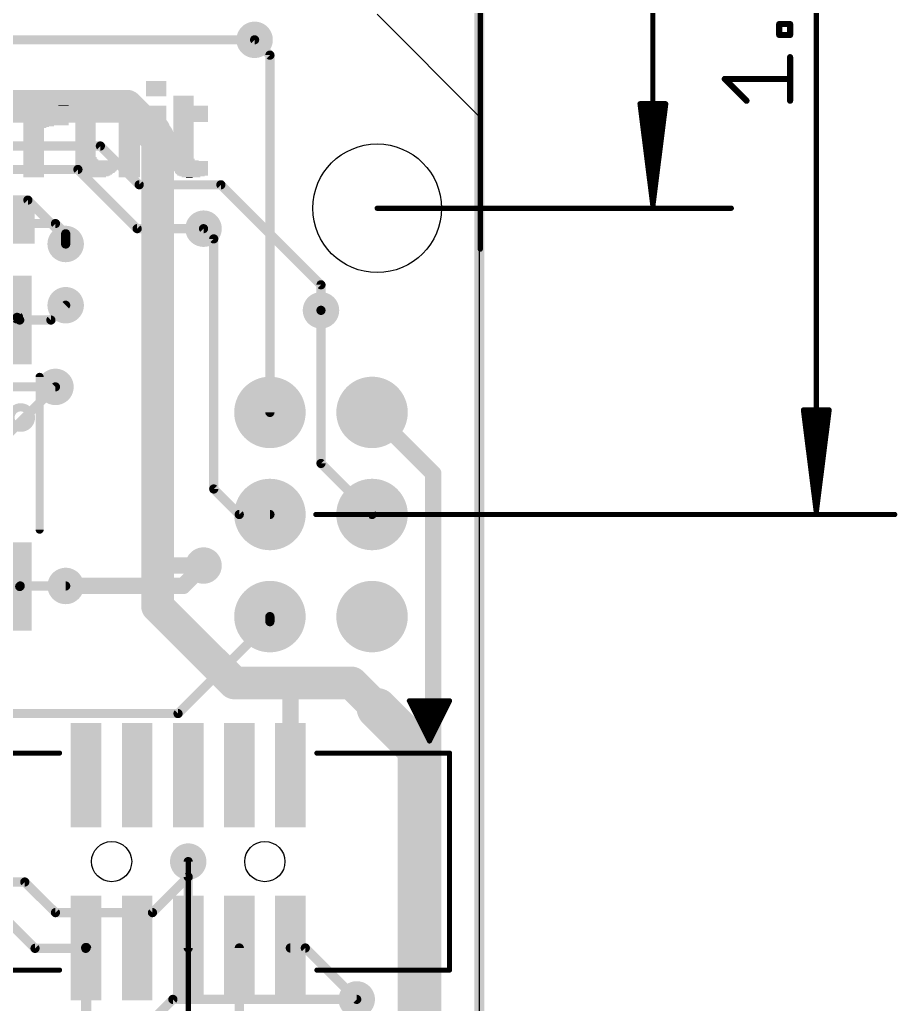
# Model space of a CAD drawing. Extents: x -17.8 to 79, y -18.3 to 67.8.
# Drawn here: x 57.15 to 78.98, y 15.75 to 40.25 of the extents above; entities that cross this region are included whole.
import ezdxf

# ---------------------------------------------------------------- set-up
doc = ezdxf.new("R2010")
doc.units = 0
for name, color, linetype in [('1', 12, 'CONTINUOUS'), ('16', 5, 'CONTINUOUS'), ('17', 110, 'CONTINUOUS'), ('18', 3, 'CONTINUOUS'), ('20', 53, 'CONTINUOUS'), ('200', 4, 'CONTINUOUS'), ('21', 40, 'CONTINUOUS'), ('23', 53, 'CONTINUOUS'), ('47', 53, 'CONTINUOUS')]:
    doc.layers.add(name, color=color, linetype=linetype)

# ---------------------------------------------------------------- blocks, each defined once
blk = doc.blocks.new('ROUNDP')
at = {"const_width": 0.5}
blk.add_lwpolyline([(0, -0.25, 1), (0, 0.25, 1), (0, -0.25)], format="xyb", dxfattribs=at)
blk = doc.blocks.new('RECT')
blk.add_solid([(-0.5, -0.5), (0.5, -0.5), (-0.5, 0.5), (0.5, 0.5)])
blk = doc.blocks.new('ROUNDV')
at = {"const_width": 0.5}
blk.add_lwpolyline([(0, -0.25, 1), (0, 0.25, 1), (0, -0.25)], format="xyb", dxfattribs=at)

msp = doc.modelspace()

# ---------------------------------------------------------------- linework, layer by layer
at = {"layer": '1'}
for points, const_width in [([(68.58, 53.34), (68.58, 0)], 0.254), ([(63.373, 39.37), (62.992, 39.751)], 0.2286), ([(63.373, 30.48), (63.373, 39.37)], 0.2286), ([(60.579, 37.338), (60.452, 37.465)], 0.8128), ([(60.579, 26.67), (60.579, 37.338)], 0.8128), ([(58.039, 35.179), (56.984, 35.179)], 0.2286), ([(58.293, 34.925), (58.039, 35.179)], 0.2286), ([(58.293, 34.671), (58.293, 34.925)], 0.2286), ([(61.976, 34.798), (61.722, 35.052)], 0.2286), ([(61.976, 28.575), (61.976, 34.798)], 0.2286), ([(57.084, 32.845), (56.984, 32.945)], 0.3048), ([(58.293, 33.147), (57.925, 32.779)], 0.2286), ([(64.643, 29.21), (64.643, 33.02)], 0.2286), ([(57.15, 32.779), (57.084, 32.845)], 0.2286), ([(57.925, 32.779), (57.15, 32.779)], 0.2286), ([(58.039, 31.115), (56.388, 29.464)], 0.2286), ([(65.913, 30.48), (67.437, 28.956)], 0.4064), ([(65.913, 27.94), (64.643, 29.21)], 0.2286), ([(67.437, 28.956), (67.437, 11.811)], 0.4064), ([(62.611, 27.94), (61.976, 28.575)], 0.2286), ([(63.373, 27.94), (62.611, 27.94)], 0.2286), ([(60.579, 25.654), (60.579, 26.67)], 0.8128), ([(61.722, 26.67), (60.579, 26.67)], 0.4064), ([(57.15, 26.149), (57.163, 26.162)], 0.2286), ([(57.163, 26.162), (58.293, 26.162)], 0.2286), ([(62.484, 23.749), (60.579, 25.654)], 0.8128), ([(63.881, 23.749), (62.484, 23.749)], 0.8128), ([(65.405, 23.749), (63.881, 23.749)], 0.8128), ([(66.04, 23.114), (65.405, 23.749)], 0.8128), ([(63.881, 21.454), (63.881, 23.749)], 0.4064), ([(55.372, 19.304), (57.531, 17.145)], 0.2286), ([(61.341, 19.304), (61.341, 17.154)], 0.2286), ([(57.531, 17.145), (58.792, 17.145)], 0.2286), ([(58.801, 12.954), (58.801, 17.154)], 0.254), ([(58.792, 17.145), (58.801, 17.154)], 0.2286), ([(62.611, 15.113), (62.611, 17.154)], 0.2286), ([(64.253, 17.154), (63.881, 17.154)], 0.2286), ([(65.532, 15.875), (64.253, 17.154)], 0.2286)]:
    msp.add_lwpolyline(points, dxfattribs=dict(at, const_width=const_width))
for points, const_width in [([(63.0324, 39.7914, 1), (62.9516, 39.7106)], 0.1143), ([(63.4302, 39.37, 1), (63.3159, 39.37)], 0.1143), ([(63.3326, 39.3296, 1), (63.4134, 39.4104)], 0.1143), ([(60.5957, 37.6087, 1), (60.3083, 37.3213)], 0.4064), ([(60.7822, 37.338, 1), (60.3758, 37.338)], 0.4064), ([(60.4353, 37.1943, 1), (60.7227, 37.4817)], 0.4064), ([(58.0794, 35.2194, 1), (57.9986, 35.1386)], 0.1143), ([(58.039, 35.1219, 1), (58.039, 35.2362)], 0.1143), ([(58.3501, 34.925, 1), (58.2358, 34.925)], 0.1143), ([(61.7624, 35.0924, 1), (61.6816, 35.0116)], 0.1143), ([(58.2526, 34.8846, 1), (58.3334, 34.9654)], 0.1143), ([(62.0332, 34.798, 1), (61.9189, 34.798)], 0.1143), ([(61.9356, 34.7576, 1), (62.0164, 34.8384)], 0.1143), ([(58.2358, 34.671, 1), (58.3501, 34.671)], 0.1143), ([(58.3334, 33.1066, 1), (58.2526, 33.1874)], 0.1143), ([(64.7001, 33.02, 1), (64.5859, 33.02)], 0.1143), ([(57.0301, 32.7911, 1), (57.1379, 32.8989)], 0.1524), ([(57.1244, 32.8854, 1), (57.0436, 32.8046)], 0.1143), ([(57.15, 32.8362, 1), (57.15, 32.7219)], 0.1143), ([(57.1096, 32.7386, 1), (57.1904, 32.8194)], 0.1143), ([(57.8846, 32.8194, 1), (57.9654, 32.7386)], 0.1143), ([(57.925, 32.7219, 1), (57.925, 32.8362)], 0.1143), ([(58.0794, 31.0746, 1), (57.9986, 31.1554)], 0.1143), ([(65.9848, 30.5518, 1), (65.8412, 30.4082)], 0.2032), ([(63.3159, 30.48, 1), (63.4302, 30.48)], 0.1143), ([(64.6834, 29.2504, 1), (64.6026, 29.1696)], 0.1143), ([(64.5859, 29.21, 1), (64.7001, 29.21)], 0.1143), ([(67.5386, 28.956, 1), (67.3354, 28.956)], 0.2032), ([(67.3652, 28.8842, 1), (67.5088, 29.0278)], 0.2032), ([(62.0164, 28.6154, 1), (61.9356, 28.5346)], 0.1143), ([(61.9189, 28.575, 1), (62.0332, 28.575)], 0.1143), ([(62.611, 27.9972, 1), (62.611, 27.8829)], 0.1143), ([(62.5706, 27.8996, 1), (62.6514, 27.9804)], 0.1143), ([(63.373, 27.8829, 1), (63.373, 27.9972)], 0.1143), ([(65.8726, 27.8996, 1), (65.9534, 27.9804)], 0.1143), ([(60.7822, 26.67, 1), (60.3758, 26.67)], 0.4064), ([(60.3758, 26.67, 1), (60.7822, 26.67)], 0.4064), ([(60.579, 26.7716, 1), (60.579, 26.5684)], 0.2032), ([(61.722, 26.5684, 1), (61.722, 26.7716)], 0.2032), ([(57.1096, 26.1894, 1), (57.1904, 26.1086)], 0.1143), ([(57.163, 26.2192, 1), (57.163, 26.1049)], 0.1143), ([(57.2034, 26.1216, 1), (57.1226, 26.2024)], 0.1143), ([(58.293, 26.1049, 1), (58.293, 26.2192)], 0.1143), ([(60.7227, 25.7977, 1), (60.4353, 25.5103)], 0.4064), ([(60.3758, 25.654, 1), (60.7822, 25.654)], 0.4064), ([(62.484, 23.9522, 1), (62.484, 23.5458)], 0.4064), ([(62.3403, 23.6053, 1), (62.6277, 23.8927)], 0.4064), ([(63.881, 23.9522, 1), (63.881, 23.5458)], 0.4064), ([(63.881, 23.5458, 1), (63.881, 23.9522)], 0.4064), ([(65.5487, 23.8927, 1), (65.2613, 23.6053)], 0.4064), ([(65.405, 23.5458, 1), (65.405, 23.9522)], 0.4064), ([(63.9826, 23.749, 1), (63.7794, 23.749)], 0.2032), ([(65.8963, 22.9703, 1), (66.1837, 23.2577)], 0.4064), ([(63.7794, 21.454, 1), (63.9826, 21.454)], 0.2032), ([(61.3982, 19.304, 1), (61.2839, 19.304)], 0.1143), ([(57.531, 17.2021, 1), (57.531, 17.0878)], 0.1143), ([(57.4906, 17.1046, 1), (57.5714, 17.1854)], 0.1143), ([(58.8645, 17.154, 1), (58.7375, 17.154)], 0.127), ([(58.7516, 17.1854, 1), (58.8324, 17.1046)], 0.1143), ([(58.8414, 17.1136, 1), (58.7606, 17.1944)], 0.1143), ([(58.792, 17.0878, 1), (58.792, 17.2021)], 0.1143), ([(61.2839, 17.154, 1), (61.3982, 17.154)], 0.1143), ([(62.6682, 17.154, 1), (62.5539, 17.154)], 0.1143), ([(63.881, 17.2111, 1), (63.881, 17.0968)], 0.1143), ([(64.2934, 17.1944, 1), (64.2126, 17.1136)], 0.1143), ([(64.253, 17.0968, 1), (64.253, 17.2111)], 0.1143), ([(65.4916, 15.8346, 1), (65.5724, 15.9154)], 0.1143)]:
    msp.add_lwpolyline(points, format="xyb", dxfattribs=dict(at, const_width=const_width))
at = {"layer": '16'}
for points, const_width in [([(68.58, 53.34), (68.58, 0)], 0.254), ([(38.354, 39.751), (62.992, 39.751)], 0.2286), ([(55.245, 38.1), (59.817, 38.1)], 0.8128), ([(59.817, 38.1), (60.452, 37.465)], 0.8128), ([(59.1566, 37.1094), (41.3512, 37.1094)], 0.2286), ([(60.1218, 36.1442), (59.1566, 37.1094)], 0.2286), ([(41.4782, 36.5252), (58.5978, 36.5252)], 0.2286), ([(58.5978, 36.5252), (60.071, 35.052)], 0.2286), ([(60.1218, 36.1442), (62.1538, 36.1442)], 0.2286), ([(64.643, 33.655), (62.1538, 36.1442)], 0.2286), ([(46.3804, 35.7632), (57.3532, 35.7632)], 0.2286), ([(57.3532, 35.7632), (58.293, 34.8234)], 0.2286), ([(60.071, 35.052), (61.722, 35.052)], 0.2286), ([(58.293, 34.8234), (58.293, 34.671)], 0.2286), ([(64.643, 33.02), (64.643, 33.655)], 0.2286), ([(46.101, 31.115), (58.039, 31.115)], 0.2286), ([(61.214, 26.162), (61.722, 26.67)], 0.4064), ([(58.293, 26.162), (61.214, 26.162)], 0.4064), ([(63.373, 25.4), (63.373, 25.273)], 0.2286), ([(63.373, 25.273), (61.087, 22.987)], 0.2286), ([(67.056, 22.098), (66.04, 23.114)], 1.016), ([(61.087, 22.987), (55.499, 22.987)], 0.2286), ([(67.056, 13.462), (67.056, 22.098)], 1.016), ([(61.341, 18.923), (61.341, 19.304)], 0.2286), ([(35.56, 18.796), (57.277, 18.796)], 0.2286), ([(57.277, 18.796), (58.039, 18.034)], 0.2286), ([(60.452, 18.034), (61.341, 18.923)], 0.2286), ([(58.039, 18.034), (60.452, 18.034)], 0.2286), ([(60.579, 15.494), (60.96, 15.875)], 0.2286), ([(60.96, 15.875), (65.532, 15.875)], 0.2286)]:
    msp.add_lwpolyline(points, dxfattribs=dict(at, const_width=const_width))
for points, const_width in [([(62.992, 39.6939, 1), (62.992, 39.8082)], 0.1143), ([(59.9607, 38.2437, 1), (59.6733, 37.9563)], 0.4064), ([(59.817, 37.8968, 1), (59.817, 38.3032)], 0.4064), ([(60.3083, 37.3213, 1), (60.5957, 37.6087)], 0.4064), ([(59.197, 37.1498, 1), (59.1162, 37.069)], 0.1143), ([(59.1566, 37.0523, 1), (59.1566, 37.1666)], 0.1143), ([(58.6382, 36.5656, 1), (58.5574, 36.4848)], 0.1143), ([(58.5978, 36.4681, 1), (58.5978, 36.5824)], 0.1143), ([(60.1218, 36.2014, 1), (60.1218, 36.0871)], 0.1143), ([(60.0814, 36.1038, 1), (60.1622, 36.1846)], 0.1143), ([(62.1942, 36.1846, 1), (62.1134, 36.1038)], 0.1143), ([(62.1538, 36.0871, 1), (62.1538, 36.2014)], 0.1143), ([(57.3936, 35.8036, 1), (57.3128, 35.7228)], 0.1143), ([(57.3532, 35.7061, 1), (57.3532, 35.8204)], 0.1143), ([(60.071, 35.1091, 1), (60.071, 34.9948)], 0.1143), ([(60.0306, 35.0116, 1), (60.1114, 35.0924)], 0.1143), ([(61.722, 34.9948, 1), (61.722, 35.1091)], 0.1143), ([(58.3501, 34.8234, 1), (58.2358, 34.8234)], 0.1143), ([(58.2526, 34.783, 1), (58.3334, 34.8638)], 0.1143), ([(58.2358, 34.671, 1), (58.3501, 34.671)], 0.1143), ([(64.7001, 33.655, 1), (64.5859, 33.655)], 0.1143), ([(64.6026, 33.6146, 1), (64.6834, 33.6954)], 0.1143), ([(64.5859, 33.02, 1), (64.7001, 33.02)], 0.1143), ([(58.039, 31.0579, 1), (58.039, 31.1722)], 0.1143), ([(61.7938, 26.5982, 1), (61.6502, 26.7418)], 0.2032), ([(58.293, 26.2636, 1), (58.293, 26.0604)], 0.2032), ([(61.1422, 26.2338, 1), (61.2858, 26.0902)], 0.2032), ([(61.214, 26.0604, 1), (61.214, 26.2636)], 0.2032), ([(63.4302, 25.4, 1), (63.3159, 25.4)], 0.1143), ([(63.3159, 25.273, 1), (63.4302, 25.273)], 0.1143), ([(63.4134, 25.2326, 1), (63.3326, 25.3134)], 0.1143), ([(66.2196, 23.2936, 1), (65.8604, 22.9344)], 0.508), ([(61.0466, 23.0274, 1), (61.1274, 22.9466)], 0.1143), ([(61.087, 22.9299, 1), (61.087, 23.0442)], 0.1143), ([(67.31, 22.098, 1), (66.802, 22.098)], 0.508), ([(66.8764, 21.9184, 1), (67.2356, 22.2776)], 0.508), ([(61.3982, 19.304, 1), (61.2839, 19.304)], 0.1143), ([(57.3174, 18.8364, 1), (57.2366, 18.7556)], 0.1143), ([(57.277, 18.7388, 1), (57.277, 18.8531)], 0.1143), ([(61.2839, 18.923, 1), (61.3982, 18.923)], 0.1143), ([(61.3814, 18.8826, 1), (61.3006, 18.9634)], 0.1143), ([(58.039, 18.0912, 1), (58.039, 17.9769)], 0.1143), ([(57.9986, 17.9936, 1), (58.0794, 18.0744)], 0.1143), ([(60.4116, 18.0744, 1), (60.4924, 17.9936)], 0.1143), ([(60.452, 17.9769, 1), (60.452, 18.0912)], 0.1143), ([(60.96, 15.9322, 1), (60.96, 15.8178)], 0.1143), ([(61.0004, 15.8346, 1), (60.9196, 15.9154)], 0.1143), ([(65.532, 15.8178, 1), (65.532, 15.9322)], 0.1143)]:
    msp.add_lwpolyline(points, format="xyb", dxfattribs=dict(at, const_width=const_width))
at = {"layer": '20'}
for p, q in [((66.04, 40.386), (68.58, 37.846)), ((68.58, 37.846), (68.58, 5.08))]:
    msp.add_line(p, q, dxfattribs=at)
for centre, radius in [((66.04, 35.56), 1.6), ((59.436, 19.304), 0.5), ((63.246, 19.304), 0.5)]:
    msp.add_circle(centre, radius, dxfattribs=at)
at = {"layer": '21'}
for points, const_width in [([(57.645, 31.364), (57.645, 27.564)], 0.2032), ([(67.841, 23.304), (66.841, 23.304)], 0.127), ([(66.841, 23.304), (67.341, 22.304)], 0.127), ([(66.8725, 23.241), (67.8095, 23.241)], 0.127), ([(67.341, 22.304), (67.841, 23.304)], 0.127), ([(66.936, 23.114), (67.746, 23.114)], 0.127), ([(66.9995, 22.987), (67.6825, 22.987)], 0.127), ([(67.063, 22.86), (67.619, 22.86)], 0.127), ([(67.1265, 22.733), (67.5555, 22.733)], 0.127), ([(67.19, 22.606), (67.492, 22.606)], 0.127), ([(67.2535, 22.479), (67.4285, 22.479)], 0.127), ([(67.317, 22.352), (67.365, 22.352)], 0.127), ([(54.841, 22.004), (58.141, 22.004)], 0.127), ([(67.841, 22.004), (64.541, 22.004)], 0.127), ([(67.841, 16.604), (67.841, 22.004)], 0.127), ([(58.141, 16.604), (54.841, 16.604)], 0.127), ([(64.541, 16.604), (67.841, 16.604)], 0.127)]:
    msp.add_lwpolyline(points, dxfattribs=dict(at, const_width=const_width))
for points, const_width in [([(57.6958, 31.364, 1), (57.5942, 31.364)], 0.1016), ([(57.1754, 30.099, 1), (57.1754, 30.607, 1), (57.1754, 30.099)], 0.2032), ([(57.5942, 27.564, 1), (57.6958, 27.564)], 0.1016), ([(66.841, 23.3358, 1), (66.841, 23.2723)], 0.0635), ([(66.8694, 23.3182, 1), (66.8126, 23.2898)], 0.0635), ([(66.8725, 23.2727, 1), (66.8725, 23.2093)], 0.0635), ([(67.8095, 23.2093, 1), (67.8095, 23.2727)], 0.0635), ([(67.8694, 23.2898, 1), (67.8126, 23.3182)], 0.0635), ([(67.841, 23.2723, 1), (67.841, 23.3358)], 0.0635), ([(66.936, 23.1457, 1), (66.936, 23.0823)], 0.0635), ([(66.9995, 23.0188, 1), (66.9995, 22.9553)], 0.0635), ([(67.6825, 22.9553, 1), (67.6825, 23.0188)], 0.0635), ([(67.746, 23.0823, 1), (67.746, 23.1457)], 0.0635), ([(67.063, 22.8917, 1), (67.063, 22.8283)], 0.0635), ([(67.1265, 22.7647, 1), (67.1265, 22.7013)], 0.0635), ([(67.5555, 22.7013, 1), (67.5555, 22.7647)], 0.0635), ([(67.619, 22.8283, 1), (67.619, 22.8917)], 0.0635), ([(67.19, 22.6378, 1), (67.19, 22.5743)], 0.0635), ([(67.2535, 22.5108, 1), (67.2535, 22.4473)], 0.0635), ([(67.4285, 22.4473, 1), (67.4285, 22.5108)], 0.0635), ([(67.492, 22.5743, 1), (67.492, 22.6378)], 0.0635), ([(67.317, 22.3837, 1), (67.317, 22.3203)], 0.0635), ([(67.3126, 22.3182, 1), (67.3694, 22.2898)], 0.0635), ([(67.3126, 22.2898, 1), (67.3694, 22.3182)], 0.0635), ([(67.365, 22.3203, 1), (67.365, 22.3837)], 0.0635), ([(58.141, 21.9723, 1), (58.141, 22.0358)], 0.0635), ([(64.541, 22.0358, 1), (64.541, 21.9723)], 0.0635), ([(67.8728, 22.004, 1), (67.8093, 22.004)], 0.0635), ([(67.841, 21.9723, 1), (67.841, 22.0358)], 0.0635), ([(58.141, 16.5723, 1), (58.141, 16.6357)], 0.0635), ([(64.541, 16.6357, 1), (64.541, 16.5723)], 0.0635), ([(67.841, 16.5723, 1), (67.841, 16.6357)], 0.0635), ([(67.8093, 16.604, 1), (67.8728, 16.604)], 0.0635)]:
    msp.add_lwpolyline(points, format="xyb", dxfattribs=dict(at, const_width=const_width))
at = {"layer": '23'}
for p in [(64.643, 27.94), (61.341, 19.304)]:
    msp.add_point(p, dxfattribs=at)
at = {"layer": '47'}
for points, const_width in [([(68.6054, 34.544), (68.6054, 67.3804)], 0.13), ([(72.898, 53.275), (72.898, 35.625)], 0.13), ([(76.962, 53.275), (76.962, 28.005)], 0.13), ([(76.0401, 39.872), (76.0401, 40.1431)], 0.1524), ([(76.0401, 40.1431), (76.3113, 40.1431)], 0.1524), ([(76.3113, 40.1431), (76.3113, 39.872)], 0.1524), ([(76.3113, 39.872), (76.0401, 39.872)], 0.1524), ([(76.3113, 38.2348), (76.3113, 39.3195)], 0.1524), ([(75.2266, 38.2348), (74.6843, 38.7771)], 0.1524), ([(74.6843, 38.7771), (76.3113, 38.7771)], 0.1524), ([(72.898, 35.625), (72.5788, 38.16)], 0.13), ([(72.5788, 38.16), (73.2172, 38.16)], 0.13), ([(72.898, 35.625), (72.638, 38.16)], 0.13), ([(72.898, 35.625), (72.768, 38.16)], 0.13), ([(73.2172, 38.16), (72.898, 35.625)], 0.13), ([(73.028, 38.16), (72.898, 35.625)], 0.13), ([(73.158, 38.16), (72.898, 35.625)], 0.13), ([(66.04, 35.56), (74.848, 35.56)], 0.13), ([(76.962, 28.005), (76.6428, 30.54)], 0.13), ([(76.6428, 30.54), (77.2812, 30.54)], 0.13), ([(76.962, 28.005), (76.702, 30.54)], 0.13), ([(76.962, 28.005), (76.832, 30.54)], 0.13), ([(77.2812, 30.54), (76.962, 28.005)], 0.13), ([(77.092, 30.54), (76.962, 28.005)], 0.13), ([(77.222, 30.54), (76.962, 28.005)], 0.13), ([(64.516, 27.94), (78.912, 27.94)], 0.13), ([(61.341, 19.304), (61.341, -18.206)], 0.13)]:
    msp.add_lwpolyline(points, dxfattribs=dict(at, const_width=const_width))
for points, const_width in [([(76.0782, 40.1431, 1), (76.002, 40.1431)], 0.0762), ([(76.0401, 40.1812, 1), (76.0401, 40.105)], 0.0762), ([(76.3494, 40.1431, 1), (76.2732, 40.1431)], 0.0762), ([(76.3113, 40.105, 1), (76.3113, 40.1812)], 0.0762), ([(76.0401, 39.9101, 1), (76.0401, 39.8339)], 0.0762), ([(76.3113, 39.8339, 1), (76.3113, 39.9101)], 0.0762), ([(76.002, 39.872, 1), (76.0782, 39.872)], 0.0762), ([(76.2732, 39.872, 1), (76.3494, 39.872)], 0.0762), ([(76.3494, 39.3195, 1), (76.2732, 39.3195)], 0.0762), ([(74.7113, 38.8041, 1), (74.6574, 38.7502)], 0.0762), ([(74.6843, 38.8152, 1), (74.6843, 38.739)], 0.0762), ([(76.3113, 38.739, 1), (76.3113, 38.8152)], 0.0762), ([(72.611, 38.1641, 1), (72.5465, 38.1559)], 0.065), ([(72.5788, 38.1925, 1), (72.5788, 38.1275)], 0.065), ([(72.6703, 38.1633, 1), (72.6057, 38.1567)], 0.065), ([(72.8005, 38.1617, 1), (72.7355, 38.1583)], 0.065), ([(73.0605, 38.1583, 1), (72.9955, 38.1617)], 0.065), ([(73.1903, 38.1567, 1), (73.1257, 38.1633)], 0.065), ([(73.2495, 38.1559, 1), (73.185, 38.1641)], 0.065), ([(73.2172, 38.1275, 1), (73.2172, 38.1925)], 0.065), ([(75.1997, 38.2079, 1), (75.2536, 38.2618)], 0.0762), ([(76.2732, 38.2348, 1), (76.3494, 38.2348)], 0.0762), ([(66.04, 35.5925, 1), (66.04, 35.5275)], 0.065), ([(72.8658, 35.6291, 1), (72.9302, 35.6209)], 0.065), ([(72.8657, 35.6283, 1), (72.9303, 35.6217)], 0.065), ([(72.8655, 35.6233, 1), (72.9305, 35.6267)], 0.065), ([(72.8655, 35.6267, 1), (72.9305, 35.6233)], 0.065), ([(72.8655, 35.625, 1), (72.9305, 35.625)], 0.065), ([(72.8657, 35.6217, 1), (72.9303, 35.6283)], 0.065), ([(72.8658, 35.6209, 1), (72.9302, 35.6291)], 0.065), ([(74.848, 35.5275, 1), (74.848, 35.5925)], 0.065), ([(68.5729, 34.544, 1), (68.6379, 34.544)], 0.065), ([(76.675, 30.5441, 1), (76.6105, 30.5359)], 0.065), ([(76.6428, 30.5725, 1), (76.6428, 30.5075)], 0.065), ([(76.7343, 30.5433, 1), (76.6697, 30.5367)], 0.065), ([(76.8645, 30.5417, 1), (76.7995, 30.5383)], 0.065), ([(77.1245, 30.5383, 1), (77.0595, 30.5417)], 0.065), ([(77.2543, 30.5367, 1), (77.1897, 30.5433)], 0.065), ([(77.3135, 30.5359, 1), (77.249, 30.5441)], 0.065), ([(77.2812, 30.5075, 1), (77.2812, 30.5725)], 0.065), ([(64.516, 27.9725, 1), (64.516, 27.9075)], 0.065), ([(76.9298, 28.0091, 1), (76.9942, 28.0009)], 0.065), ([(76.9297, 28.0083, 1), (76.9943, 28.0017)], 0.065), ([(76.9295, 28.0033, 1), (76.9945, 28.0067)], 0.065), ([(76.9295, 28.0067, 1), (76.9945, 28.0033)], 0.065), ([(76.9295, 28.005, 1), (76.9945, 28.005)], 0.065), ([(76.9297, 28.0017, 1), (76.9943, 28.0083)], 0.065), ([(76.9298, 28.0009, 1), (76.9942, 28.0091)], 0.065), ([(78.912, 27.9075, 1), (78.912, 27.9725)], 0.065), ([(61.3735, 19.304, 1), (61.3085, 19.304)], 0.065)]:
    msp.add_lwpolyline(points, format="xyb", dxfattribs=dict(at, const_width=const_width))

# ---------------------------------------------------------------- block references
at = {"layer": '1', "xscale": 1.075, "rotation": 180}
msp.add_blockref('RECT', (56.984, 35.179), dxfattribs=at)
at = {"layer": '1', "rotation": 180}
for p, xscale, yscale in [((57.15, 32.779), 0.6, 2.2), ((57.15, 26.149), 0.6, 2.2), ((58.801, 21.454), 0.76, 2.6), ((60.071, 21.454), 0.76, 2.6), ((61.341, 21.454), 0.76, 2.6), ((62.611, 21.454), 0.76, 2.6), ((63.881, 21.454), 0.76, 2.6), ((58.801, 17.154), 0.76, 2.6), ((60.071, 17.154), 0.76, 2.6), ((61.341, 17.154), 0.76, 2.6), ((62.611, 17.154), 0.76, 2.6), ((63.881, 17.154), 0.76, 2.6)]:
    msp.add_blockref('RECT', p, dxfattribs=dict(at, xscale=xscale, yscale=yscale))
at = {"layer": '17', "xscale": 1.778, "yscale": 1.778}
for p in [(63.373, 30.48), (63.373, 30.48), (65.913, 30.48), (65.913, 30.48), (63.373, 27.94), (63.373, 27.94), (65.913, 27.94), (65.913, 27.94), (63.373, 25.4), (63.373, 25.4), (65.913, 25.4), (65.913, 25.4)]:
    msp.add_blockref('ROUNDP', p, dxfattribs=at)
at = {"layer": '18', "xscale": 0.9064, "yscale": 0.9064}
for p in [(62.992, 39.751), (62.992, 39.751), (60.452, 37.465), (60.452, 37.465), (61.722, 35.052), (61.722, 35.052), (58.293, 34.671), (58.293, 34.671), (58.293, 33.147), (58.293, 33.147), (64.643, 33.02), (64.643, 33.02), (58.039, 31.115), (58.039, 31.115), (61.722, 26.67), (61.722, 26.67), (58.293, 26.162), (58.293, 26.162), (66.04, 23.114), (66.04, 23.114), (61.341, 19.304), (61.341, 19.304), (65.532, 15.875), (65.532, 15.875)]:
    msp.add_blockref('ROUNDV', p, dxfattribs=at)
at = {"layer": '200', "yscale": 0.0212}
for p, xscale in [((60.5448, 38.7123), 0.508), ((60.5448, 38.6911), 0.508), ((60.5448, 38.67), 0.508), ((60.5448, 38.6488), 0.508), ((60.5448, 38.6276), 0.508), ((60.5448, 38.6065), 0.508), ((60.5448, 38.5853), 0.508), ((60.5448, 38.5641), 0.508), ((60.5448, 38.543), 0.508), ((60.5448, 38.5218), 0.508), ((60.5448, 38.5006), 0.508), ((60.5448, 38.4795), 0.508), ((60.5448, 38.4583), 0.508), ((60.5448, 38.4371), 0.508), ((60.5448, 38.416), 0.508), ((60.5448, 38.3948), 0.508), ((60.5448, 38.3736), 0.508), ((60.5448, 38.3525), 0.508), ((61.2221, 38.3525), 0.508), ((61.2221, 38.3313), 0.508), ((61.2221, 38.3101), 0.508), ((61.2221, 38.289), 0.508), ((61.2221, 38.2678), 0.508), ((61.2221, 38.2466), 0.508), ((61.2221, 38.2255), 0.508), ((57.497, 38.0985), 0.508), ((57.497, 38.0773), 0.508), ((57.497, 38.0561), 0.508), ((57.497, 38.035), 0.508), ((57.497, 38.0138), 0.508), ((57.497, 37.9926), 0.508), ((57.497, 37.9715), 0.508), ((58.1108, 37.9715), 0.508), ((58.1213, 37.9926), 0.4868), ((58.1319, 38.0138), 0.4656), ((58.1425, 38.035), 0.4445), ((58.1637, 38.0561), 0.4022), ((58.1743, 38.0773), 0.381), ((58.1954, 38.0985), 0.3387), ((58.2378, 38.1196), 0.254), ((58.7881, 38.0985), 0.508), ((58.7881, 38.0773), 0.508), ((58.7881, 38.0561), 0.508), ((58.7881, 38.035), 0.508), ((58.7881, 38.0138), 0.508), ((58.7881, 37.9926), 0.508), ((58.7881, 37.9715), 0.508), ((59.8781, 38.0985), 0.5291), ((59.8781, 38.0773), 0.5291), ((59.8781, 38.0561), 0.5291), ((59.8781, 38.035), 0.5291), ((59.8781, 38.0138), 0.5291), ((59.8781, 37.9926), 0.5291), ((59.8781, 37.9715), 0.5291), ((60.5448, 38.0985), 0.508), ((60.5448, 38.0773), 0.508), ((60.5448, 38.0561), 0.508), ((60.5448, 38.035), 0.508), ((60.5448, 38.0138), 0.508), ((60.5448, 37.9926), 0.508), ((60.5448, 37.9715), 0.508), ((61.2221, 38.2043), 0.508), ((61.2221, 38.1831), 0.508), ((61.2221, 38.162), 0.508), ((61.2221, 38.1408), 0.508), ((61.2221, 38.1196), 0.508), ((61.402, 38.0985), 0.8678), ((61.402, 38.0773), 0.8678), ((61.402, 38.0561), 0.8678), ((61.402, 38.035), 0.8678), ((61.402, 38.0138), 0.8678), ((61.402, 37.9926), 0.8678), ((61.402, 37.9715), 0.8678), ((57.497, 37.9503), 0.508), ((57.497, 37.9291), 0.508), ((57.497, 37.908), 0.508), ((57.497, 37.8868), 0.508), ((57.8039, 37.8657), 1.1218), ((57.8039, 37.8445), 1.1218), ((57.8039, 37.8233), 1.1218), ((57.8039, 37.8022), 1.1218), ((57.8039, 37.781), 1.1218), ((57.8039, 37.7598), 1.1218), ((57.8039, 37.7387), 1.1218), ((58.0684, 37.8868), 0.5926), ((58.079, 37.908), 0.5715), ((58.0896, 37.9291), 0.5503), ((58.1002, 37.9503), 0.5291), ((58.7881, 37.9503), 0.508), ((58.7881, 37.9291), 0.508), ((58.7881, 37.908), 0.508), ((58.7881, 37.8868), 0.508), ((58.7881, 37.8657), 0.508), ((58.7881, 37.8445), 0.508), ((58.7881, 37.8233), 0.508), ((58.7881, 37.8022), 0.508), ((58.7881, 37.781), 0.508), ((58.7881, 37.7598), 0.508), ((58.7881, 37.7387), 0.508), ((59.8781, 37.9503), 0.5291), ((59.8781, 37.9291), 0.5291), ((59.8781, 37.908), 0.5291), ((59.8781, 37.8868), 0.5291), ((59.8781, 37.8657), 0.5291), ((59.8781, 37.8445), 0.5291), ((59.8781, 37.8233), 0.5291), ((59.8781, 37.8022), 0.5291), ((59.8781, 37.781), 0.5291), ((59.8781, 37.7598), 0.5291), ((59.8781, 37.7387), 0.5291), ((60.5448, 37.9503), 0.508), ((60.5448, 37.9291), 0.508), ((60.5448, 37.908), 0.508), ((60.5448, 37.8868), 0.508), ((60.5448, 37.8657), 0.508), ((60.5448, 37.8445), 0.508), ((60.5448, 37.8233), 0.508), ((60.5448, 37.8022), 0.508), ((60.5448, 37.781), 0.508), ((60.5448, 37.7598), 0.508), ((60.5448, 37.7387), 0.508), ((61.402, 37.9503), 0.8678), ((61.402, 37.9291), 0.8678), ((61.402, 37.908), 0.8678), ((61.402, 37.8868), 0.8678), ((61.402, 37.8657), 0.8678), ((61.402, 37.8445), 0.8678), ((61.402, 37.8233), 0.8678), ((61.402, 37.8022), 0.8678), ((61.402, 37.781), 0.8678), ((61.402, 37.7598), 0.8678), ((61.402, 37.7387), 0.8678), ((57.6239, 37.6117), 0.762), ((57.8039, 37.7175), 1.1218), ((57.8039, 37.6963), 1.1218), ((57.8039, 37.6752), 1.1218), ((57.8039, 37.654), 1.1218), ((57.8039, 37.6328), 1.1218), ((57.5605, 37.5905), 0.635), ((57.5287, 37.5693), 0.5715), ((57.497, 37.5482), 0.508), ((57.497, 37.527), 0.508), ((57.497, 37.5058), 0.508), ((57.497, 37.4847), 0.508), ((58.7881, 37.7175), 0.508), ((58.7881, 37.6963), 0.508), ((58.7881, 37.6752), 0.508), ((58.7881, 37.654), 0.508), ((58.7881, 37.6328), 0.508), ((58.7881, 37.6117), 0.508), ((58.7881, 37.5905), 0.508), ((58.7881, 37.5693), 0.508), ((58.7881, 37.5482), 0.508), ((58.7881, 37.527), 0.508), ((58.7881, 37.5058), 0.508), ((58.7881, 37.4847), 0.508), ((59.8781, 37.7175), 0.5291), ((59.8781, 37.6963), 0.5291), ((59.8781, 37.6752), 0.5291), ((59.8781, 37.654), 0.5291), ((59.8781, 37.6328), 0.5291), ((59.8781, 37.6117), 0.5291), ((59.8781, 37.5905), 0.5291), ((59.8781, 37.5693), 0.5291), ((59.8781, 37.5482), 0.5291), ((59.8781, 37.527), 0.5291), ((59.8781, 37.5058), 0.5291), ((59.8781, 37.4847), 0.5291), ((60.5448, 37.7175), 0.508), ((60.5448, 37.6963), 0.508), ((60.5448, 37.6752), 0.508), ((60.5448, 37.654), 0.508), ((60.5448, 37.6328), 0.508), ((60.5448, 37.6117), 0.508), ((60.5448, 37.5905), 0.508), ((60.5448, 37.5693), 0.508), ((60.5448, 37.5482), 0.508), ((60.5448, 37.527), 0.508), ((60.5448, 37.5058), 0.508), ((60.5448, 37.4847), 0.508), ((61.402, 37.7175), 0.8678), ((61.2221, 37.6963), 0.508), ((61.2221, 37.6752), 0.508), ((61.2221, 37.654), 0.508), ((61.2221, 37.6328), 0.508), ((61.2221, 37.6117), 0.508), ((61.2221, 37.5905), 0.508), ((61.2221, 37.5693), 0.508), ((61.2221, 37.5482), 0.508), ((61.2221, 37.527), 0.508), ((61.2221, 37.5058), 0.508), ((61.2221, 37.4847), 0.508), ((57.497, 37.4635), 0.508), ((57.497, 37.4423), 0.508), ((57.497, 37.4212), 0.508), ((57.497, 37.4), 0.508), ((57.497, 37.3788), 0.508), ((57.497, 37.3577), 0.508), ((57.497, 37.3365), 0.508), ((57.497, 37.3153), 0.508), ((57.497, 37.2942), 0.508), ((57.497, 37.273), 0.508), ((57.497, 37.2518), 0.508), ((57.497, 37.2307), 0.508), ((58.7881, 37.4635), 0.508), ((58.7881, 37.4423), 0.508), ((58.7881, 37.4212), 0.508), ((58.7881, 37.4), 0.508), ((58.7881, 37.3788), 0.508), ((58.7881, 37.3577), 0.508), ((58.7881, 37.3365), 0.508), ((58.7881, 37.3153), 0.508), ((58.7881, 37.2942), 0.508), ((58.7881, 37.273), 0.508), ((58.7881, 37.2518), 0.508), ((58.7881, 37.2307), 0.508), ((59.8781, 37.4635), 0.5291), ((59.8781, 37.4423), 0.5291), ((59.8781, 37.4212), 0.5291), ((59.8781, 37.4), 0.5291), ((59.8781, 37.3788), 0.5291), ((59.8781, 37.3577), 0.5291), ((59.8781, 37.3365), 0.5291), ((59.8781, 37.3153), 0.5291), ((59.8781, 37.2942), 0.5291), ((59.8781, 37.273), 0.5291), ((59.8781, 37.2518), 0.5291), ((59.8781, 37.2307), 0.5291), ((60.5448, 37.4635), 0.508), ((60.5448, 37.4423), 0.508), ((60.5448, 37.4212), 0.508), ((60.5448, 37.4), 0.508), ((60.5448, 37.3788), 0.508), ((60.5448, 37.3577), 0.508), ((60.5448, 37.3365), 0.508), ((60.5448, 37.3153), 0.508), ((60.5448, 37.2942), 0.508), ((60.5448, 37.273), 0.508), ((60.5448, 37.2518), 0.508), ((60.5448, 37.2307), 0.508), ((61.2221, 37.4635), 0.508), ((61.2221, 37.4423), 0.508), ((61.2221, 37.4212), 0.508), ((61.2221, 37.4), 0.508), ((61.2221, 37.3788), 0.508), ((61.2221, 37.3577), 0.508), ((61.2221, 37.3365), 0.508), ((61.2221, 37.3153), 0.508), ((61.2221, 37.2942), 0.508), ((61.2221, 37.273), 0.508), ((61.2221, 37.2518), 0.508), ((61.2221, 37.2307), 0.508), ((57.497, 37.2095), 0.508), ((57.497, 37.1883), 0.508), ((57.497, 37.1672), 0.508), ((57.497, 37.146), 0.508), ((57.497, 37.1248), 0.508), ((57.497, 37.1037), 0.508), ((57.497, 37.0825), 0.508), ((57.497, 37.0614), 0.508), ((57.497, 37.0402), 0.508), ((57.497, 37.019), 0.508), ((57.497, 36.9979), 0.508), ((58.7881, 37.2095), 0.508), ((58.7881, 37.1883), 0.508), ((58.7881, 37.1672), 0.508), ((58.7881, 37.146), 0.508), ((58.7881, 37.1248), 0.508), ((58.7881, 37.1037), 0.508), ((58.7881, 37.0825), 0.508), ((58.7881, 37.0614), 0.508), ((58.7881, 37.0402), 0.508), ((58.7881, 37.019), 0.508), ((58.7881, 36.9979), 0.508), ((59.8781, 37.2095), 0.5291), ((59.8781, 37.1883), 0.5291), ((59.8781, 37.1672), 0.5291), ((59.8781, 37.146), 0.5291), ((59.8781, 37.1248), 0.5291), ((59.8781, 37.1037), 0.5291), ((59.8781, 37.0825), 0.5291), ((59.8781, 37.0614), 0.5291), ((59.8781, 37.0402), 0.5291), ((59.8781, 37.019), 0.5291), ((59.8781, 36.9979), 0.5291), ((60.5448, 37.2095), 0.508), ((60.5448, 37.1883), 0.508), ((60.5448, 37.1672), 0.508), ((60.5448, 37.146), 0.508), ((60.5448, 37.1248), 0.508), ((60.5448, 37.1037), 0.508), ((60.5448, 37.0825), 0.508), ((60.5448, 37.0614), 0.508), ((60.5448, 37.0402), 0.508), ((60.5448, 37.019), 0.508), ((60.5448, 36.9979), 0.508), ((61.2221, 37.2095), 0.508), ((61.2221, 37.1883), 0.508), ((61.2221, 37.1672), 0.508), ((61.2221, 37.146), 0.508), ((61.2221, 37.1248), 0.508), ((61.2221, 37.1037), 0.508), ((61.2221, 37.0825), 0.508), ((61.2221, 37.0614), 0.508), ((61.2221, 37.0402), 0.508), ((61.2221, 37.019), 0.508), ((61.2221, 36.9979), 0.508), ((57.497, 36.9767), 0.508), ((57.497, 36.9555), 0.508), ((57.497, 36.9344), 0.508), ((57.497, 36.9132), 0.508), ((57.497, 36.892), 0.508), ((57.497, 36.8709), 0.508), ((57.497, 36.8497), 0.508), ((57.497, 36.8285), 0.508), ((57.497, 36.8074), 0.508), ((57.497, 36.7862), 0.508), ((57.497, 36.765), 0.508), ((57.497, 36.7439), 0.508), ((58.8092, 36.7862), 0.5503), ((58.7881, 36.9767), 0.508), ((58.7881, 36.9555), 0.508), ((58.7881, 36.9344), 0.508), ((58.7881, 36.9132), 0.508), ((58.7881, 36.892), 0.508), ((58.7881, 36.8709), 0.508), ((58.7881, 36.8497), 0.508), ((58.7986, 36.8285), 0.5291), ((58.7986, 36.8074), 0.5291), ((58.8198, 36.765), 0.5715), ((59.3384, 36.7439), 1.6086), ((59.8146, 36.765), 0.6561), ((59.8464, 36.7862), 0.5926), ((59.8675, 36.8074), 0.5503), ((59.8781, 36.9767), 0.5291), ((59.8781, 36.9555), 0.5291), ((59.8781, 36.9344), 0.5291), ((59.8781, 36.9132), 0.5291), ((59.8781, 36.892), 0.5291), ((59.8781, 36.8709), 0.5291), ((59.8781, 36.8497), 0.5291), ((59.8781, 36.8285), 0.5291), ((60.5448, 36.9767), 0.508), ((60.5448, 36.9555), 0.508), ((60.5448, 36.9344), 0.508), ((60.5448, 36.9132), 0.508), ((60.5448, 36.892), 0.508), ((60.5448, 36.8709), 0.508), ((60.5448, 36.8497), 0.508), ((60.5448, 36.8285), 0.508), ((60.5448, 36.8074), 0.508), ((60.5448, 36.7862), 0.508), ((60.5448, 36.765), 0.508), ((60.5448, 36.7439), 0.508), ((61.2221, 36.9767), 0.508), ((61.2221, 36.9555), 0.508), ((61.2221, 36.9344), 0.508), ((61.2221, 36.9132), 0.508), ((61.2221, 36.892), 0.508), ((61.2221, 36.8709), 0.508), ((61.2221, 36.8497), 0.508), ((61.2221, 36.8285), 0.508), ((61.2221, 36.8074), 0.508), ((61.2856, 36.7439), 0.635), ((61.2327, 36.7862), 0.5291), ((61.2327, 36.765), 0.5291), ((57.497, 36.7227), 0.508), ((57.497, 36.7015), 0.508), ((57.497, 36.6804), 0.508), ((57.497, 36.6592), 0.508), ((57.497, 36.638), 0.508), ((57.497, 36.6169), 0.508), ((57.497, 36.5957), 0.508), ((57.497, 36.5745), 0.508), ((57.497, 36.5534), 0.508), ((57.497, 36.5322), 0.508), ((57.497, 36.511), 0.508), ((59.3384, 36.7227), 1.6086), ((59.3384, 36.7015), 1.6086), ((59.3384, 36.6804), 1.6086), ((59.3384, 36.6592), 1.6086), ((59.3384, 36.638), 1.6086), ((59.3384, 36.6169), 1.6086), ((59.349, 36.5957), 1.5874), ((59.349, 36.5745), 1.5874), ((59.349, 36.5534), 1.5874), ((59.0738, 36.5322), 1.0371), ((59.0738, 36.511), 0.9948), ((59.8781, 36.5322), 0.5291), ((59.8781, 36.511), 0.5291), ((60.5448, 36.7227), 0.508), ((60.5448, 36.7015), 0.508), ((60.5448, 36.6804), 0.508), ((60.5448, 36.6592), 0.508), ((60.5448, 36.638), 0.508), ((60.5448, 36.6169), 0.508), ((60.5448, 36.5957), 0.508), ((60.5448, 36.5745), 0.508), ((60.5448, 36.5534), 0.508), ((60.5448, 36.5322), 0.508), ((60.5448, 36.511), 0.508), ((61.402, 36.7227), 0.8678), ((61.402, 36.7015), 0.8678), ((61.402, 36.6804), 0.8678), ((61.402, 36.6592), 0.8678), ((61.402, 36.638), 0.8678), ((61.402, 36.6169), 0.8678), ((61.402, 36.5957), 0.8678), ((61.402, 36.5745), 0.8678), ((61.402, 36.5534), 0.8678), ((61.4126, 36.5322), 0.8466), ((61.4126, 36.511), 0.8466), ((57.497, 36.4899), 0.508), ((57.497, 36.4687), 0.508), ((57.497, 36.4475), 0.508), ((57.497, 36.4264), 0.508), ((57.497, 36.4052), 0.508), ((57.497, 36.384), 0.508), ((57.497, 36.3629), 0.508), ((57.497, 36.3417), 0.508), ((59.0632, 36.4899), 0.9736), ((59.0632, 36.4687), 0.9313), ((59.0632, 36.4475), 0.889), ((59.0526, 36.4264), 0.8255), ((59.0526, 36.4052), 0.7831), ((59.0421, 36.384), 0.7196), ((59.0421, 36.3629), 0.635), ((59.0526, 36.3417), 0.4868), ((59.8781, 36.4899), 0.5291), ((59.8781, 36.4687), 0.5291), ((59.8781, 36.4475), 0.5291), ((59.8781, 36.4264), 0.5291), ((59.8781, 36.4052), 0.5291), ((59.8781, 36.384), 0.5291), ((59.8781, 36.3629), 0.5291), ((59.8781, 36.3417), 0.5291), ((60.5448, 36.4899), 0.508), ((60.5448, 36.4687), 0.508), ((60.5448, 36.4475), 0.508), ((60.5448, 36.4264), 0.508), ((60.5448, 36.4052), 0.508), ((60.5448, 36.384), 0.508), ((60.5448, 36.3629), 0.508), ((60.5448, 36.3417), 0.508), ((61.4126, 36.4899), 0.8466), ((61.4232, 36.4687), 0.8255), ((61.4232, 36.4475), 0.8255), ((61.4338, 36.4264), 0.8043), ((61.4444, 36.4052), 0.7831), ((61.455, 36.384), 0.762), ((61.4338, 36.3629), 0.635), ((61.4126, 36.3417), 0.4656), ((61.3703, 36.3205), 0.1693)]:
    msp.add_blockref('RECT', p, dxfattribs=dict(at, xscale=xscale))

doc.saveas('drawing.dxf')
